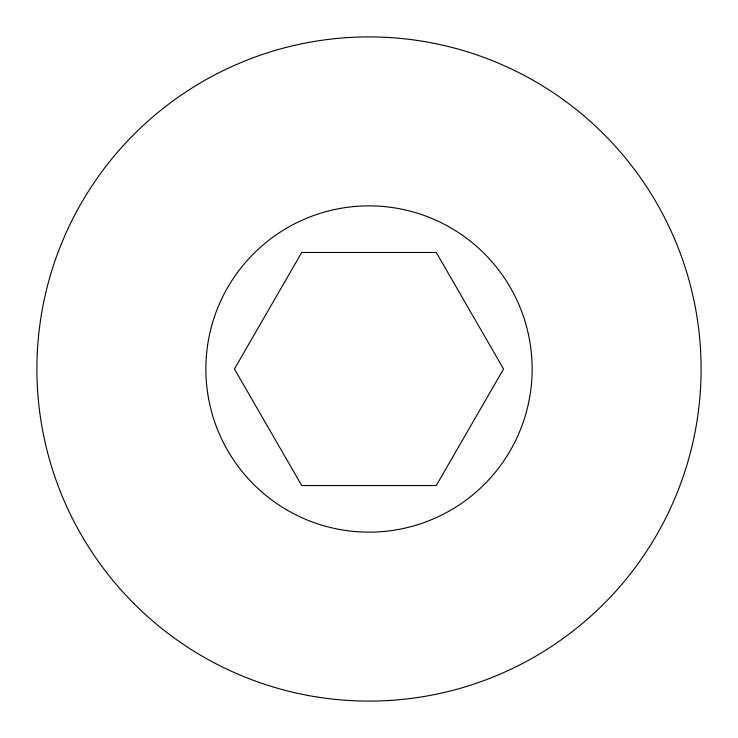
<?xml version="1.0" encoding="UTF-8"?>
<svg xmlns="http://www.w3.org/2000/svg" width="738" height="738" viewBox="0 0 738 738"><rect width="100%" height="100%" fill="white"/><g stroke="black" fill="none" stroke-linecap="round" stroke-linejoin="round"><path stroke-width="1.11" d="M301.722 252.47L234.444 369L301.722 485.53L436.278 485.53L503.556 369L436.278 252.47L301.722 252.47M287.433 510.281A163.135 163.135 0 0 0 532.135 369A163.135 163.135 0 0 0 287.433 227.719A163.135 163.135 0 0 0 287.433 510.281M134.168 603.832A332.1 332.1 0 0 0 689.781 454.949A332.1 332.1 0 0 0 283.051 48.219A332.1 332.1 0 0 0 134.168 603.832"/></g></svg>
